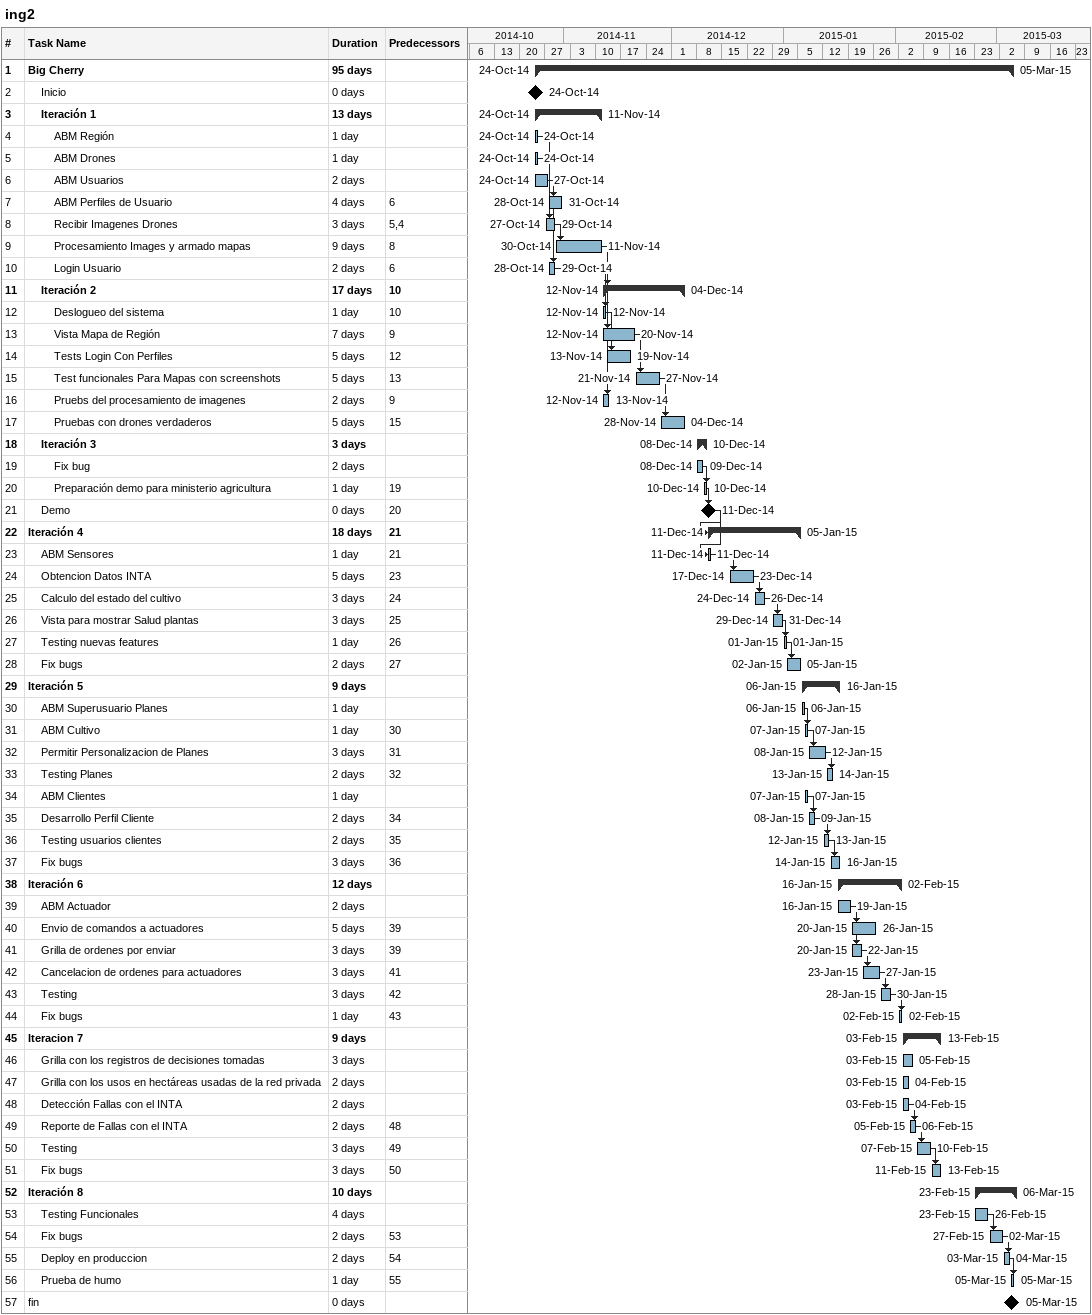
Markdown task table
ing2

| ID | Level | Task | Duration | Start | Finish | Predecessors |
|---|---|---|---|---|---|---|
| 1 | 1 | **Big Cherry** | 95d | 2014-10-24 | 2015-03-05 |  |
| 2 | 2 | Inicio | 0d | 2014-10-24 | 2014-10-24 |  |
| 3 | 2 | **Iteración 1** | 13d | 2014-10-24 | 2014-11-11 |  |
| 4 | 3 | ABM Región | 1d | 2014-10-24 | 2014-10-24 |  |
| 5 | 3 | ABM Drones | 1d | 2014-10-24 | 2014-10-24 |  |
| 6 | 3 | ABM Usuarios | 2d | 2014-10-24 | 2014-10-27 |  |
| 7 | 3 | ABM Perfiles de Usuario | 4d | 2014-10-28 | 2014-10-31 | 6 |
| 8 | 3 | Recibir Imagenes Drones | 3d | 2014-10-27 | 2014-10-29 | 5, 4 |
| 9 | 3 | Procesamiento Images y armado mapas | 9d | 2014-10-30 | 2014-11-11 | 8 |
| 10 | 3 | Login Usuario | 2d | 2014-10-28 | 2014-10-29 | 6 |
| 11 | 2 | **Iteración 2** | 17d | 2014-11-12 | 2014-12-04 | 10 |
| 12 | 3 | Deslogueo del sistema | 1d | 2014-11-12 | 2014-11-12 | 10 |
| 13 | 3 | Vista Mapa de Región | 7d | 2014-11-12 | 2014-11-20 | 9 |
| 14 | 3 | Tests Login Con Perfiles | 5d | 2014-11-13 | 2014-11-19 | 12 |
| 15 | 3 | Test funcionales Para Mapas con screenshots | 5d | 2014-11-21 | 2014-11-27 | 13 |
| 16 | 3 | Pruebs del procesamiento de imagenes | 2d | 2014-11-12 | 2014-11-13 | 9 |
| 17 | 3 | Pruebas con drones verdaderos | 5d | 2014-11-28 | 2014-12-04 | 15 |
| 18 | 2 | **Iteración 3** | 3d | 2014-12-08 | 2014-12-10 |  |
| 19 | 3 | Fix bug | 2d | 2014-12-08 | 2014-12-09 |  |
| 20 | 3 | Preparación demo para ministerio agricultura | 1d | 2014-12-10 | 2014-12-10 | 19 |
| 21 | 2 | Demo | 0d | 2014-12-11 | 2014-12-11 | 20 |
| 22 | 1 | **Iteración 4** | 18d | 2014-12-11 | 2015-01-05 | 21 |
| 23 | 2 | ABM Sensores | 1d | 2014-12-11 | 2014-12-11 | 21 |
| 24 | 2 | Obtencion Datos INTA | 5d | 2014-12-17 | 2014-12-23 | 23 |
| 25 | 2 | Calculo del estado del cultivo | 3d | 2014-12-24 | 2014-12-26 | 24 |
| 26 | 2 | Vista para mostrar Salud plantas | 3d | 2014-12-29 | 2014-12-31 | 25 |
| 27 | 2 | Testing nuevas features | 1d | 2015-01-01 | 2015-01-01 | 26 |
| 28 | 2 | Fix bugs | 2d | 2015-01-02 | 2015-01-05 | 27 |
| 29 | 1 | **Iteración 5** | 9d | 2015-01-06 | 2015-01-16 |  |
| 30 | 2 | ABM Superusuario Planes | 1d | 2015-01-06 | 2015-01-06 |  |
| 31 | 2 | ABM Cultivo | 1d | 2015-01-07 | 2015-01-07 | 30 |
| 32 | 2 | Permitir Personalizacion de Planes | 3d | 2015-01-08 | 2015-01-12 | 31 |
| 33 | 2 | Testing Planes | 2d | 2015-01-13 | 2015-01-14 | 32 |
| 34 | 2 | ABM Clientes | 1d | 2015-01-07 | 2015-01-07 |  |
| 35 | 2 | Desarrollo Perfil Cliente | 2d | 2015-01-08 | 2015-01-09 | 34 |
| 36 | 2 | Testing usuarios clientes | 2d | 2015-01-12 | 2015-01-13 | 35 |
| 37 | 2 | Fix bugs | 3d | 2015-01-14 | 2015-01-16 | 36 |
| 38 | 1 | **Iteración 6** | 12d | 2015-01-16 | 2015-02-02 |  |
| 39 | 2 | ABM Actuador | 2d | 2015-01-16 | 2015-01-19 |  |
| 40 | 2 | Envio de comandos a actuadores | 5d | 2015-01-20 | 2015-01-26 | 39 |
| 41 | 2 | Grilla de ordenes por enviar | 3d | 2015-01-20 | 2015-01-22 | 39 |
| 42 | 2 | Cancelacion de ordenes para actuadores | 3d | 2015-01-23 | 2015-01-27 | 41 |
| 43 | 2 | Testing | 3d | 2015-01-28 | 2015-01-30 | 42 |
| 44 | 2 | Fix bugs | 1d | 2015-02-02 | 2015-02-02 | 43 |
| 45 | 1 | **Iteracion 7** | 9d | 2015-02-03 | 2015-02-13 |  |
| 46 | 2 | Grilla con los registros de decisiones tomadas | 3d | 2015-02-03 | 2015-02-05 |  |
| 47 | 2 | Grilla con los usos en hectáreas usadas de la red privada | 2d | 2015-02-03 | 2015-02-04 |  |
| 48 | 2 | Detección Fallas con el INTA | 2d | 2015-02-03 | 2015-02-04 |  |
| 49 | 2 | Reporte de Fallas con el INTA | 2d | 2015-02-05 | 2015-02-06 | 48 |
| 50 | 2 | Testing | 3d | 2015-02-07 | 2015-02-10 | 49 |
| 51 | 2 | Fix bugs | 3d | 2015-02-11 | 2015-02-13 | 50 |
| 52 | 1 | **Iteración 8** | 10d | 2015-02-23 | 2015-03-06 |  |
| 53 | 2 | Testing Funcionales | 4d | 2015-02-23 | 2015-02-26 |  |
| 54 | 2 | Fix bugs | 2d | 2015-02-27 | 2015-03-02 | 53 |
| 55 | 2 | Deploy en produccion | 2d | 2015-03-03 | 2015-03-04 | 54 |
| 56 | 2 | Prueba de humo | 1d | 2015-03-05 | 2015-03-05 | 55 |
| 57 | 1 | fin | 0d | 2015-03-05 | 2015-03-05 |  |
